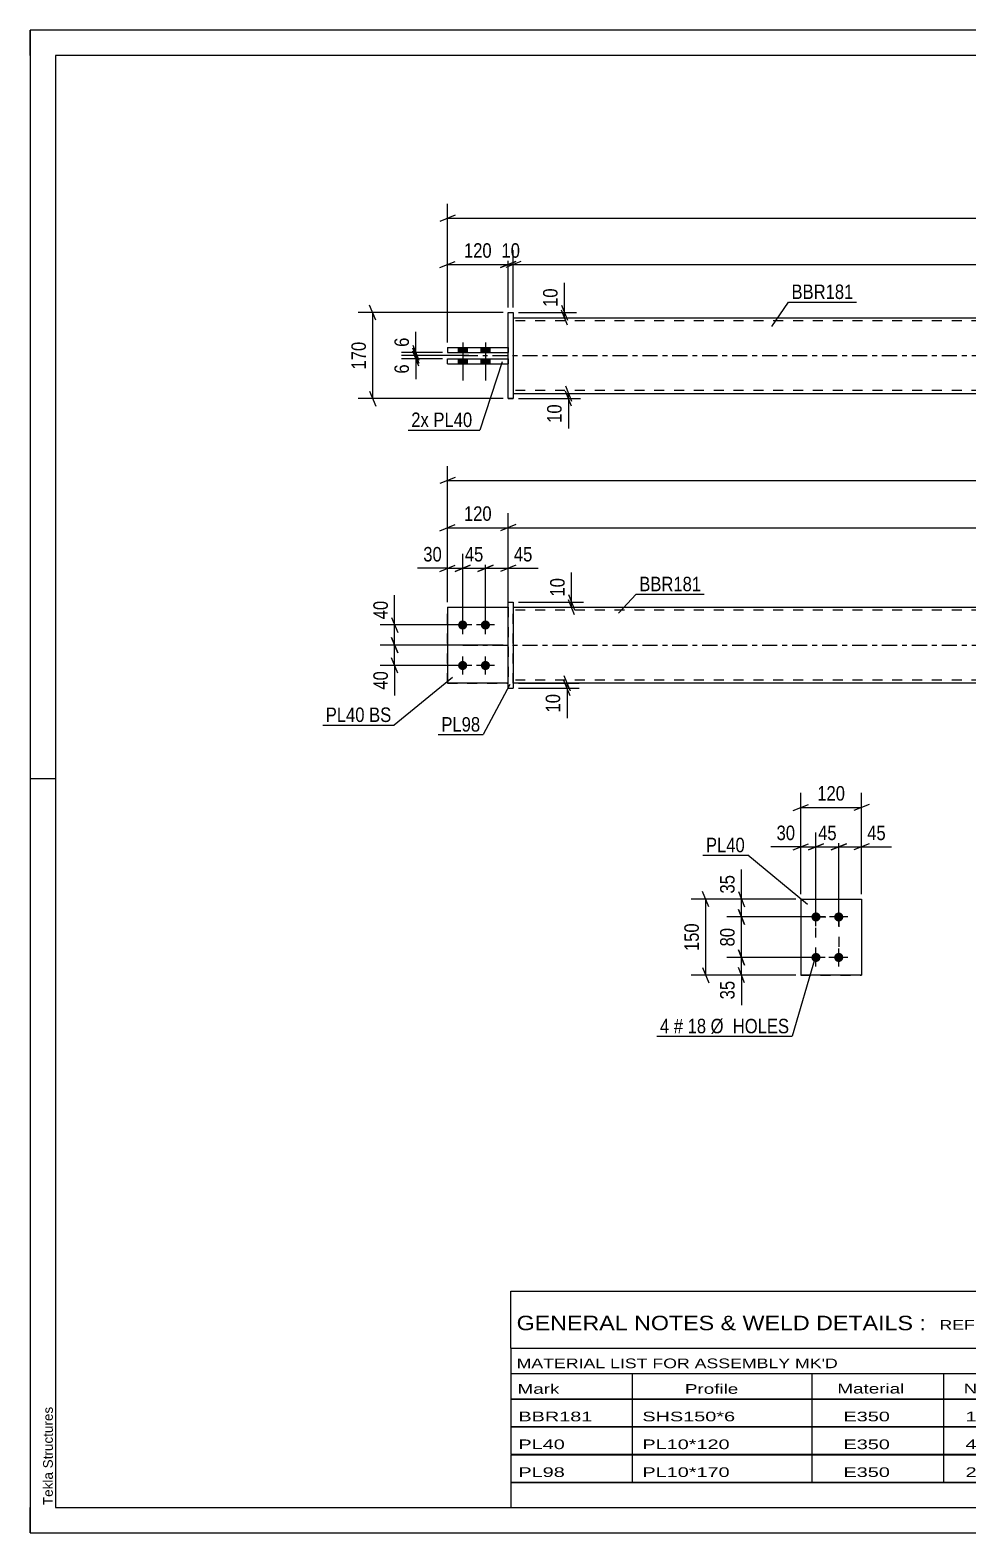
# Model space of a CAD drawing. Header units: millimetres. Extents: x 0 to 420, y 0 to 297.
# Drawn here: x 0 to 185.3, y 0 to 297 of the extents above; entities that cross this region are included whole.
import ezdxf

# ---------------------------------------------------------------- set-up
doc = ezdxf.new("R2010")
doc.units = ezdxf.units.MM
doc.linetypes.add('DXK_LINE_DOT2', pattern=[3.9198, 1.9599, -1.9599])
doc.linetypes.add('DXK_LINE_DOT3', pattern=[5.9187, 2.979, -0.9799, 0.9799, -0.9799])
doc.styles.add('Arial', font='ARIAL.TTF', dxfattribs={"height": 0.2})
doc.styles.add('Arial Narrow', font='ARIALN.TTF', dxfattribs={"height": 0.2})

# ---------------------------------------------------------------- blocks, each defined once
blk = doc.blocks.new('Unknown-580608568-1163')
at = {"color": 5, "linetype": 'Continuous'}
for p, q in [((420, 297), (0, 297)), ((0, 297), (0, 0)), ((0, 292), (0, 297)), ((415, 292), (5, 292)), ((5, 292), (5, 5)), ((5, 149), (0, 149)), ((0, 0), (0, 5)), ((5, 5), (415, 5)), ((0, 0), (420, 0))]:
    blk.add_line(p, q, dxfattribs=at)
at = {"color": 174, "linetype": 'Continuous', "style": 'Arial'}
blk.add_text('Tekla Structures', height=1.9102, rotation=90, dxfattribs=at).set_placement((4.5, 5.5))
blk = doc.blocks.new('Part-580608568-1769 - 1733')
at = {"color": 2, "linetype": 'Continuous'}
for p, q in [((82.49, 182.93), (94.49, 182.93)), ((82.49, 182.93), (82.49, 167.93)), ((94.49, 167.93), (82.49, 167.93)), ((82.49, 167.93), (82.49, 167.93))]:
    blk.add_line(p, q, dxfattribs=at)
at = {"color": 7, "linetype": 'DXK_LINE_DOT2'}
for p, q in [((82.49, 182.93), (94.49, 182.93)), ((94.49, 182.93), (94.49, 182.93)), ((94.49, 182.93), (94.49, 167.93)), ((82.49, 167.93), (94.49, 167.93))]:
    blk.add_line(p, q, dxfattribs=at)
blk = doc.blocks.new('Part-580608568-1759 - 1733')
at = {"color": 2, "linetype": 'Continuous'}
for p, q in [((94.49, 183.93), (95.49, 183.93)), ((94.49, 183.93), (95.49, 183.93)), ((94.49, 166.93), (94.49, 183.93)), ((95.49, 183.93), (95.49, 183.93)), ((95.49, 183.93), (95.49, 183.93)), ((95.49, 183.93), (95.49, 166.93)), ((94.49, 166.93), (95.49, 166.93))]:
    blk.add_line(p, q, dxfattribs=at)
at = {"color": 7, "linetype": 'DXK_LINE_DOT2'}
blk.add_line((94.49, 166.93), (95.49, 166.93), dxfattribs=at)
blk = doc.blocks.new('Part-580608568-1764 - 1733')
at = {"color": 7, "linetype": 'DXK_LINE_DOT2'}
for p, q in [((82.49, 182.93), (94.49, 182.93)), ((82.49, 182.93), (94.49, 182.93)), ((82.49, 167.93), (82.49, 182.93)), ((94.49, 182.93), (94.49, 182.93)), ((94.49, 182.93), (94.49, 167.93)), ((82.49, 167.93), (94.49, 167.93)), ((94.49, 167.93), (82.49, 167.93)), ((82.49, 167.93), (82.49, 167.93))]:
    blk.add_line(p, q, dxfattribs=at)
blk = doc.blocks.new('Part-580608568-1779 - 1733')
at = {"color": 2, "linetype": 'Continuous'}
for p, q in [((95.49, 182.93), (313.46, 182.93)), ((313.46, 167.93), (95.49, 167.93))]:
    blk.add_line(p, q, dxfattribs=at)
at = {"color": 7, "linetype": 'DXK_LINE_DOT2'}
for p, q in [((95.49, 167.93), (95.49, 182.93)), ((313.46, 182.33), (95.49, 182.33)), ((313.46, 182.93), (313.46, 167.93)), ((313.46, 168.53), (95.49, 168.53))]:
    blk.add_line(p, q, dxfattribs=at)
at = {"color": 7, "linetype": 'DXK_LINE_DOT3'}
blk.add_line((85.49, 175.43), (323.46, 175.43), dxfattribs=at)
blk = doc.blocks.new('Bolt-580608568-1781 - 1733')
at = {"linetype": 'Continuous'}
for points in [[(85.49, 180.33), (85.67, 180.31), (85.85, 180.25), (86.02, 180.15), (86.16, 180.03), (86.27, 179.88), (86.34, 179.7), (86.38, 179.52), (86.38, 179.33), (86.34, 179.15), (86.27, 178.98), (86.16, 178.82), (86.02, 178.7), (85.85, 178.6), (85.67, 178.55), (85.49, 178.53), (85.3, 178.55), (85.12, 178.6), (84.96, 178.7), (84.82, 178.82), (84.71, 178.98), (84.63, 179.15), (84.59, 179.33), (84.59, 179.52), (84.63, 179.7), (84.71, 179.88), (84.82, 180.03), (84.96, 180.15), (85.12, 180.25), (85.3, 180.31)], [(89.99, 180.33), (90.17, 180.31), (90.35, 180.25), (90.52, 180.15), (90.66, 180.03), (90.77, 179.88), (90.84, 179.7), (90.88, 179.52), (90.88, 179.33), (90.84, 179.15), (90.77, 178.98), (90.66, 178.82), (90.52, 178.7), (90.35, 178.6), (90.17, 178.55), (89.99, 178.53), (89.8, 178.55), (89.62, 178.6), (89.46, 178.7), (89.32, 178.82), (89.21, 178.98), (89.13, 179.15), (89.09, 179.33), (89.09, 179.52), (89.13, 179.7), (89.21, 179.88), (89.32, 180.03), (89.46, 180.15), (89.62, 180.25), (89.8, 180.31)], [(85.49, 172.33), (85.67, 172.31), (85.85, 172.25), (86.02, 172.15), (86.16, 172.03), (86.27, 171.88), (86.34, 171.7), (86.38, 171.52), (86.38, 171.33), (86.34, 171.15), (86.27, 170.98), (86.16, 170.82), (86.02, 170.7), (85.85, 170.6), (85.67, 170.55), (85.49, 170.53), (85.3, 170.55), (85.12, 170.6), (84.96, 170.7), (84.82, 170.82), (84.71, 170.98), (84.63, 171.15), (84.59, 171.33), (84.59, 171.52), (84.63, 171.7), (84.71, 171.88), (84.82, 172.03), (84.96, 172.15), (85.12, 172.25), (85.3, 172.31)], [(89.99, 172.33), (90.17, 172.31), (90.35, 172.25), (90.52, 172.15), (90.66, 172.03), (90.77, 171.88), (90.84, 171.7), (90.88, 171.52), (90.88, 171.33), (90.84, 171.15), (90.77, 170.98), (90.66, 170.82), (90.52, 170.7), (90.35, 170.6), (90.17, 170.55), (89.99, 170.53), (89.8, 170.55), (89.62, 170.6), (89.46, 170.7), (89.32, 170.82), (89.21, 170.98), (89.13, 171.15), (89.09, 171.33), (89.09, 171.52), (89.13, 171.7), (89.21, 171.88), (89.32, 172.03), (89.46, 172.15), (89.62, 172.25), (89.8, 172.31)]]:
    blk.add_hatch(color=1, dxfattribs=at).paths.add_polyline_path(points)
at = {"color": 1, "linetype": 'Continuous'}
for p, q in [((85.49, 177.63), (85.49, 181.23)), ((89.99, 177.63), (89.99, 181.23)), ((87.29, 179.43), (83.69, 179.43)), ((91.79, 179.43), (88.19, 179.43)), ((85.49, 169.63), (85.49, 173.23)), ((89.99, 169.63), (89.99, 173.23)), ((87.29, 171.43), (83.69, 171.43)), ((91.79, 171.43), (88.19, 171.43))]:
    blk.add_line(p, q, dxfattribs=at)
blk = doc.blocks.new('Part-580608568-1446 - 1390')
at = {"color": 2, "linetype": 'Continuous'}
for p, q in [((82.49, 234.26), (94.49, 234.26)), ((82.49, 234.26), (94.49, 234.26)), ((82.49, 234.26), (82.49, 233.26)), ((82.49, 233.26), (94.49, 233.26))]:
    blk.add_line(p, q, dxfattribs=at)
at = {"color": 7, "linetype": 'DXK_LINE_DOT2'}
for p, q in [((82.49, 234.26), (82.49, 234.26)), ((82.49, 234.26), (82.49, 234.26)), ((82.49, 233.26), (94.49, 233.26)), ((94.49, 234.26), (94.49, 233.26))]:
    blk.add_line(p, q, dxfattribs=at)
blk = doc.blocks.new('Bolt-580608568-1398 - 1390')
at = {"linetype": 'Continuous'}
for points in [[(84.59, 233.26), (86.39, 233.26), (86.39, 234.26), (84.59, 234.26)], [(84.59, 233.26), (86.39, 233.26), (86.39, 234.26), (84.59, 234.26)], [(84.59, 231.06), (86.39, 231.06), (86.39, 232.06), (84.59, 232.06)], [(84.59, 231.06), (86.39, 231.06), (86.39, 232.06), (84.59, 232.06)], [(89.09, 233.26), (90.89, 233.26), (90.89, 234.26), (89.09, 234.26)], [(89.09, 233.26), (90.89, 233.26), (90.89, 234.26), (89.09, 234.26)], [(89.09, 231.06), (90.89, 231.06), (90.89, 232.06), (89.09, 232.06)], [(89.09, 231.06), (90.89, 231.06), (90.89, 232.06), (89.09, 232.06)]]:
    blk.add_hatch(color=1, dxfattribs=at).paths.add_polyline_path(points)
at = {"color": 1, "linetype": 'Continuous'}
for p, q in [((85.49, 235.26), (85.49, 227.76)), ((85.49, 235.26), (85.49, 227.76)), ((89.99, 235.26), (89.99, 227.76)), ((89.99, 235.26), (89.99, 227.76)), ((84.59, 234.26), (84.59, 233.26)), ((84.59, 234.26), (84.59, 233.26)), ((84.59, 232.06), (84.59, 231.06)), ((84.59, 232.06), (84.59, 231.06)), ((86.39, 234.26), (86.39, 233.26)), ((86.39, 234.26), (86.39, 233.26)), ((86.39, 232.06), (86.39, 231.06)), ((86.39, 232.06), (86.39, 231.06)), ((89.09, 234.26), (89.09, 233.26)), ((89.09, 234.26), (89.09, 233.26)), ((89.09, 232.06), (89.09, 231.06)), ((89.09, 232.06), (89.09, 231.06)), ((90.89, 234.26), (90.89, 233.26)), ((90.89, 234.26), (90.89, 233.26)), ((90.89, 232.06), (90.89, 231.06)), ((90.89, 232.06), (90.89, 231.06))]:
    blk.add_line(p, q, dxfattribs=at)
blk = doc.blocks.new('Part-580608568-1441 - 1390')
at = {"color": 2, "linetype": 'Continuous'}
for p, q in [((82.49, 232.06), (94.49, 232.06)), ((82.49, 232.06), (94.49, 232.06)), ((82.49, 231.06), (82.49, 232.06)), ((82.49, 231.06), (94.49, 231.06))]:
    blk.add_line(p, q, dxfattribs=at)
at = {"color": 7, "linetype": 'DXK_LINE_DOT2'}
for p, q in [((82.49, 232.06), (82.49, 232.06)), ((82.49, 232.06), (82.49, 232.06)), ((94.49, 232.06), (94.49, 231.06)), ((82.49, 231.06), (94.49, 231.06))]:
    blk.add_line(p, q, dxfattribs=at)
blk = doc.blocks.new('Part-580608568-1425 - 1390')
at = {"color": 2, "linetype": 'Continuous'}
for p, q in [((95.49, 240.16), (313.46, 240.16)), ((95.49, 225.16), (313.46, 225.16))]:
    blk.add_line(p, q, dxfattribs=at)
at = {"color": 7, "linetype": 'DXK_LINE_DOT2'}
for p, q in [((95.49, 240.16), (95.49, 225.16)), ((313.46, 239.56), (95.49, 239.56)), ((313.46, 240.16), (313.46, 225.16)), ((313.46, 225.76), (95.49, 225.76))]:
    blk.add_line(p, q, dxfattribs=at)
at = {"color": 7, "linetype": 'DXK_LINE_DOT3'}
blk.add_line((85.49, 232.66), (323.46, 232.66), dxfattribs=at)
blk = doc.blocks.new('Part-580608568-1447 - 1390')
at = {"color": 2, "linetype": 'Continuous'}
for p, q in [((94.49, 241.16), (95.49, 241.16)), ((94.49, 241.16), (95.49, 241.16)), ((94.49, 224.16), (94.49, 241.16)), ((95.49, 241.16), (95.49, 241.16)), ((95.49, 241.16), (95.49, 224.16)), ((95.49, 224.16), (94.49, 224.16))]:
    blk.add_line(p, q, dxfattribs=at)
at = {"color": 7, "linetype": 'DXK_LINE_DOT2'}
for q in [(95.49, 224.16), (94.49, 224.16)]:
    blk.add_line((94.49, 224.16), q, dxfattribs=at)
blk = doc.blocks.new('Part-580608568-2112 - 2105')
at = {"color": 2, "linetype": 'Continuous'}
for p, q in [((152.31, 125.23), (164.31, 125.23)), ((152.31, 125.23), (152.31, 110.23)), ((164.31, 125.23), (164.31, 125.23)), ((164.31, 125.23), (164.31, 110.23)), ((164.31, 110.23), (152.31, 110.23)), ((152.31, 110.23), (152.31, 110.23))]:
    blk.add_line(p, q, dxfattribs=at)
at = {"color": 7, "linetype": 'DXK_LINE_DOT2'}
for p, q in [((152.31, 125.23), (164.31, 125.23)), ((164.31, 125.23), (164.31, 125.23)), ((152.31, 110.23), (164.31, 110.23))]:
    blk.add_line(p, q, dxfattribs=at)
blk = doc.blocks.new('Bolt-580608568-2145 - 2105')
at = {"linetype": 'Continuous'}
for points in [[(155.31, 122.63), (155.49, 122.61), (155.67, 122.55), (155.84, 122.46), (155.97, 122.33), (156.09, 122.18), (156.16, 122.01), (156.2, 121.82), (156.2, 121.64), (156.16, 121.45), (156.09, 121.28), (155.97, 121.13), (155.84, 121), (155.67, 120.91), (155.49, 120.85), (155.31, 120.83), (155.12, 120.85), (154.94, 120.91), (154.78, 121), (154.64, 121.13), (154.53, 121.28), (154.45, 121.45), (154.41, 121.64), (154.41, 121.82), (154.45, 122.01), (154.53, 122.18), (154.64, 122.33), (154.78, 122.46), (154.94, 122.55), (155.12, 122.61)], [(159.81, 122.63), (159.99, 122.61), (160.17, 122.55), (160.34, 122.46), (160.47, 122.33), (160.59, 122.18), (160.66, 122.01), (160.7, 121.82), (160.7, 121.64), (160.66, 121.45), (160.59, 121.28), (160.47, 121.13), (160.34, 121), (160.17, 120.91), (159.99, 120.85), (159.81, 120.83), (159.62, 120.85), (159.44, 120.91), (159.28, 121), (159.14, 121.13), (159.03, 121.28), (158.95, 121.45), (158.91, 121.64), (158.91, 121.82), (158.95, 122.01), (159.03, 122.18), (159.14, 122.33), (159.28, 122.46), (159.44, 122.55), (159.62, 122.61)], [(155.31, 114.63), (155.49, 114.61), (155.67, 114.55), (155.84, 114.46), (155.97, 114.33), (156.09, 114.18), (156.16, 114.01), (156.2, 113.82), (156.2, 113.64), (156.16, 113.45), (156.09, 113.28), (155.97, 113.13), (155.84, 113), (155.67, 112.91), (155.49, 112.85), (155.31, 112.83), (155.12, 112.85), (154.94, 112.91), (154.78, 113), (154.64, 113.13), (154.53, 113.28), (154.45, 113.45), (154.41, 113.64), (154.41, 113.82), (154.45, 114.01), (154.53, 114.18), (154.64, 114.33), (154.78, 114.46), (154.94, 114.55), (155.12, 114.61)], [(159.81, 114.63), (159.99, 114.61), (160.17, 114.55), (160.34, 114.46), (160.47, 114.33), (160.59, 114.18), (160.66, 114.01), (160.7, 113.82), (160.7, 113.64), (160.66, 113.45), (160.59, 113.28), (160.47, 113.13), (160.34, 113), (160.17, 112.91), (159.99, 112.85), (159.81, 112.83), (159.62, 112.85), (159.44, 112.91), (159.28, 113), (159.14, 113.13), (159.03, 113.28), (158.95, 113.45), (158.91, 113.64), (158.91, 113.82), (158.95, 114.01), (159.03, 114.18), (159.14, 114.33), (159.28, 114.46), (159.44, 114.55), (159.62, 114.61)]]:
    blk.add_hatch(color=1, dxfattribs=at).paths.add_polyline_path(points)
at = {"color": 1, "linetype": 'Continuous'}
for p, q in [((155.31, 119.93), (155.31, 123.53)), ((159.81, 119.93), (159.81, 123.53)), ((157.11, 121.73), (153.51, 121.73)), ((161.61, 121.73), (158.01, 121.73)), ((157.11, 113.73), (153.51, 113.73)), ((155.31, 111.93), (155.31, 115.53)), ((161.61, 113.73), (158.01, 113.73)), ((159.81, 111.93), (159.81, 115.53))]:
    blk.add_line(p, q, dxfattribs=at)
blk = doc.blocks.new('Rectangle-580608568-2255 - 2105')
at = {"color": 1, "linetype": 'DXK_LINE_DOT2'}
blk.add_lwpolyline([(155.31, 121.73), (159.81, 121.73), (159.81, 113.73), (155.31, 113.73), (155.31, 121.73)], close=True, dxfattribs=at)
blk = doc.blocks.new('StraightDimension-580608568-1955 - 1733')
at = {"color": 7, "linetype": 'Continuous'}
for p, q in [((84.49, 179.43), (69.2, 179.43)), ((71.45, 180.93), (72.65, 177.93)), ((72.05, 175.43), (72.05, 179.43)), ((93.49, 175.43), (69.2, 175.43)), ((72.65, 173.93), (71.45, 176.93))]:
    blk.add_line(p, q, dxfattribs=at)
at = {"color": 0}
blk.add_wipeout([(71.3, 184.81), (67.1, 184.81), (67.1, 179.95), (71.3, 179.95)], dxfattribs=at)
at = {"color": 7, "linetype": 'Continuous'}
blk.add_line((72.05, 179.43), (72.05, 185.33), dxfattribs=at)
blk.add_line((72.05, 179.43), (72.05, 185.33), dxfattribs=at)
at = {"color": 3, "style": 'Arial Narrow'}
blk.add_text('40', height=2.863, rotation=90.0002, dxfattribs=at).set_placement((70.7, 180.55))
blk = doc.blocks.new('StraightDimension-580608568-1784 - 1733')
at = {"color": 7, "linetype": 'Continuous'}
for p, q in [((105.51, 169.43), (106.71, 166.43)), ((96.49, 167.93), (108.51, 167.93)), ((96.49, 166.93), (108.51, 166.93)), ((106.71, 165.43), (105.51, 168.43)), ((106.11, 166.93), (106.11, 167.93))]:
    blk.add_line(p, q, dxfattribs=at)
at = {"color": 0}
blk.add_wipeout([(105.36, 166.4), (101.16, 166.4), (101.16, 161.54), (105.36, 161.54)], dxfattribs=at)
at = {"color": 7, "linetype": 'Continuous'}
blk.add_line((106.11, 166.93), (106.11, 161.02), dxfattribs=at)
blk.add_line((106.11, 166.93), (106.11, 161.02), dxfattribs=at)
at = {"color": 3, "style": 'Arial Narrow'}
blk.add_text('10', height=2.863, rotation=90.0002, dxfattribs=at).set_placement((104.76, 162.14))
blk = doc.blocks.new('StraightDimension-580608568-1857 - 1733')
at = {"color": 7, "linetype": 'Continuous'}
for p, q in [((83.99, 208.58), (80.99, 207.38)), ((82.49, 183.93), (82.49, 210.83)), ((82.49, 207.98), (326.46, 207.98)), ((324.96, 207.38), (327.96, 208.58)), ((326.46, 183.93), (326.46, 210.83))]:
    blk.add_line(p, q, dxfattribs=at)
at = {"color": 0}
blk.add_wipeout([(208.73, 208.73), (208.73, 212.93), (200.22, 212.93), (200.22, 208.73)], dxfattribs=at)
at = {"color": 3, "style": 'Arial Narrow'}
blk.add_text('2440', height=2.863, dxfattribs=at).set_placement((200.82, 209.33))
blk = doc.blocks.new('StraightDimension-580608568-1793 - 1733')
at = {"color": 7, "linetype": 'Continuous'}
for p, q in [((106.39, 185.43), (107.59, 182.43)), ((107.59, 181.43), (106.39, 184.43)), ((96.49, 183.93), (109.39, 183.93)), ((96.49, 182.93), (109.39, 182.93)), ((106.99, 182.93), (106.99, 183.93))]:
    blk.add_line(p, q, dxfattribs=at)
at = {"color": 0}
blk.add_wipeout([(106.24, 189.31), (102.04, 189.31), (102.04, 184.45), (106.24, 184.45)], dxfattribs=at)
at = {"color": 7, "linetype": 'Continuous'}
blk.add_line((106.99, 183.93), (106.99, 189.83), dxfattribs=at)
blk.add_line((106.99, 183.93), (106.99, 189.83), dxfattribs=at)
at = {"color": 3, "style": 'Arial Narrow'}
blk.add_text('10', height=2.863, rotation=90.0002, dxfattribs=at).set_placement((105.64, 185.05))
blk = doc.blocks.new('StraightDimension-580608568-1930 - 1733')
at = {"color": 7, "linetype": 'Continuous'}
for p, q in [((80.99, 198.06), (83.99, 199.26)), ((82.49, 183.93), (82.49, 201.51)), ((95.99, 199.26), (92.99, 198.06)), ((94.49, 176.43), (94.49, 201.51)), ((82.49, 198.66), (94.49, 198.66))]:
    blk.add_line(p, q, dxfattribs=at)
at = {"color": 0}
blk.add_wipeout([(91.83, 199.41), (91.83, 203.61), (85.14, 203.61), (85.14, 199.41)], dxfattribs=at)
at = {"color": 3, "style": 'Arial Narrow'}
blk.add_text('120', height=2.863, dxfattribs=at).set_placement((85.74, 200.01))
blk = doc.blocks.new('StraightDimension-580608568-1915 - 1733')
at = {"color": 7, "linetype": 'Continuous'}
for p, q in [((95.99, 199.26), (92.99, 198.06)), ((94.49, 176.43), (94.49, 201.51)), ((312.96, 198.06), (315.96, 199.26)), ((314.46, 183.93), (314.46, 201.51)), ((94.49, 198.66), (314.46, 198.66))]:
    blk.add_line(p, q, dxfattribs=at)
at = {"color": 0}
blk.add_wipeout([(208.73, 199.41), (208.73, 203.61), (200.22, 203.61), (200.22, 199.41)], dxfattribs=at)
at = {"color": 3, "style": 'Arial Narrow'}
blk.add_text('2200', height=2.863, dxfattribs=at).set_placement((200.82, 200.01))
blk = doc.blocks.new('StraightDimension-580608568-1946 - 1733')
at = {"color": 7, "linetype": 'Continuous'}
for p, q in [((93.49, 175.43), (69.2, 175.43)), ((71.45, 176.93), (72.65, 173.93)), ((72.05, 171.43), (72.05, 175.43)), ((72.65, 169.93), (71.45, 172.93)), ((84.49, 171.43), (69.2, 171.43))]:
    blk.add_line(p, q, dxfattribs=at)
at = {"color": 0}
blk.add_wipeout([(71.3, 170.9), (67.1, 170.9), (67.1, 166.05), (71.3, 166.05)], dxfattribs=at)
at = {"color": 7, "linetype": 'Continuous'}
blk.add_line((72.05, 171.43), (72.05, 165.52), dxfattribs=at)
blk.add_line((72.05, 171.43), (72.05, 165.52), dxfattribs=at)
at = {"color": 3, "style": 'Arial Narrow'}
blk.add_text('40', height=2.863, rotation=90.0002, dxfattribs=at).set_placement((70.7, 166.65))
blk = doc.blocks.new('StraightDimension-580608568-1965 - 1733')
at = {"color": 7, "linetype": 'Continuous'}
for p, q in [((89.99, 180.43), (89.99, 193.48)), ((94.49, 183.93), (94.49, 193.48)), ((88.49, 190.03), (91.49, 191.23)), ((89.99, 190.63), (94.49, 190.63)), ((95.99, 191.23), (92.99, 190.03))]:
    blk.add_line(p, q, dxfattribs=at)
at = {"color": 0}
blk.add_wipeout([(99.87, 191.38), (99.87, 195.58), (95.01, 195.58), (95.01, 191.38)], dxfattribs=at)
at = {"color": 7, "linetype": 'Continuous'}
blk.add_line((94.49, 190.63), (100.39, 190.63), dxfattribs=at)
blk.add_line((94.49, 190.63), (100.39, 190.63), dxfattribs=at)
at = {"color": 3, "style": 'Arial Narrow'}
blk.add_text('45', height=2.863, dxfattribs=at).set_placement((95.61, 191.98))
blk = doc.blocks.new('StraightDimension-580608568-1982 - 1733')
at = {"color": 7, "linetype": 'Continuous'}
for p, q in [((85.49, 180.43), (85.49, 193.48)), ((89.99, 180.43), (89.99, 193.48)), ((83.99, 190.03), (86.99, 191.23)), ((85.49, 190.63), (89.99, 190.63)), ((91.49, 191.23), (88.49, 190.03))]:
    blk.add_line(p, q, dxfattribs=at)
at = {"color": 0}
blk.add_wipeout([(90.16, 191.38), (90.16, 195.58), (85.31, 195.58), (85.31, 191.38)], dxfattribs=at)
at = {"color": 3, "style": 'Arial Narrow'}
blk.add_text('45', height=2.863, dxfattribs=at).set_placement((85.91, 191.98))
blk = doc.blocks.new('StraightDimension-580608568-1995 - 1733')
at = {"color": 7, "linetype": 'Continuous'}
for p, q in [((82.49, 183.93), (82.49, 193.48)), ((85.49, 180.43), (85.49, 193.48)), ((80.99, 190.03), (83.99, 191.23)), ((82.49, 190.63), (85.49, 190.63)), ((86.99, 191.23), (83.99, 190.03))]:
    blk.add_line(p, q, dxfattribs=at)
at = {"color": 0}
blk.add_wipeout([(81.96, 191.38), (81.96, 195.58), (77.11, 195.58), (77.11, 191.38)], dxfattribs=at)
at = {"color": 7, "linetype": 'Continuous'}
blk.add_line((82.49, 190.63), (76.58, 190.63), dxfattribs=at)
blk.add_line((82.49, 190.63), (76.58, 190.63), dxfattribs=at)
at = {"color": 3, "style": 'Arial Narrow'}
blk.add_text('30', height=2.863, dxfattribs=at).set_placement((77.71, 191.98))
blk = doc.blocks.new('StraightDimension-580608568-1676 - 1390')
at = {"color": 7, "linetype": 'Continuous'}
for p, q in [((86.74, 232.66), (73.37, 232.66)), ((81.49, 232.06), (73.37, 232.06)), ((75.62, 234.16), (76.82, 231.16)), ((76.82, 230.56), (75.62, 233.56)), ((76.22, 232.06), (76.22, 232.66))]:
    blk.add_line(p, q, dxfattribs=at)
at = {"color": 0}
blk.add_wipeout([(75.47, 231.54), (71.27, 231.54), (71.27, 228.51), (75.47, 228.51)], dxfattribs=at)
at = {"color": 7, "linetype": 'Continuous'}
blk.add_line((76.22, 232.06), (76.22, 227.99), dxfattribs=at)
blk.add_line((76.22, 232.06), (76.22, 227.99), dxfattribs=at)
at = {"color": 3, "style": 'Arial Narrow'}
blk.add_text('6', height=2.86, rotation=90.0002, dxfattribs=at).set_placement((74.87, 229.11))
blk = doc.blocks.new('StraightDimension-580608568-1488 - 1390')
at = {"color": 7, "linetype": 'Continuous'}
for p, q in [((105.79, 226.66), (106.99, 223.66)), ((96.49, 225.16), (108.79, 225.16)), ((96.49, 224.16), (108.79, 224.16)), ((106.99, 222.66), (105.79, 225.66)), ((106.39, 224.16), (106.39, 225.16))]:
    blk.add_line(p, q, dxfattribs=at)
at = {"color": 0}
blk.add_wipeout([(105.64, 223.64), (101.44, 223.64), (101.44, 218.78), (105.64, 218.78)], dxfattribs=at)
at = {"color": 7, "linetype": 'Continuous'}
blk.add_line((106.39, 224.16), (106.39, 218.26), dxfattribs=at)
blk.add_line((106.39, 224.16), (106.39, 218.26), dxfattribs=at)
at = {"color": 3, "style": 'Arial Narrow'}
blk.add_text('10', height=2.863, rotation=90.0002, dxfattribs=at).set_placement((105.04, 219.38))
blk = doc.blocks.new('StraightDimension-580608568-1498 - 1390')
at = {"color": 7, "linetype": 'Continuous'}
for p, q in [((96.49, 241.16), (107.99, 241.16)), ((104.99, 242.66), (106.19, 239.66)), ((106.19, 238.66), (104.99, 241.66)), ((105.59, 240.16), (105.59, 241.16)), ((96.49, 240.16), (107.99, 240.16))]:
    blk.add_line(p, q, dxfattribs=at)
at = {"color": 0}
blk.add_wipeout([(104.84, 246.54), (100.64, 246.54), (100.64, 241.69), (104.84, 241.69)], dxfattribs=at)
at = {"color": 7, "linetype": 'Continuous'}
blk.add_line((105.59, 241.16), (105.59, 247.07), dxfattribs=at)
blk.add_line((105.59, 241.16), (105.59, 247.07), dxfattribs=at)
at = {"color": 3, "style": 'Arial Narrow'}
blk.add_text('10', height=2.863, rotation=90.0002, dxfattribs=at).set_placement((104.24, 242.29))
blk = doc.blocks.new('StraightDimension-580608568-1509 - 1390')
at = {"color": 7, "linetype": 'Continuous'}
for p, q in [((93.49, 241.16), (64.86, 241.16)), ((68.31, 239.66), (67.11, 242.66)), ((67.71, 224.16), (67.71, 241.16)), ((93.49, 224.16), (64.86, 224.16)), ((67.11, 225.66), (68.31, 222.66))]:
    blk.add_line(p, q, dxfattribs=at)
at = {"color": 0}
blk.add_wipeout([(66.96, 236), (62.76, 236), (62.76, 229.32), (66.96, 229.32)], dxfattribs=at)
at = {"color": 3, "style": 'Arial Narrow'}
blk.add_text('170', height=2.863, rotation=90.0002, dxfattribs=at).set_placement((66.36, 229.92))
blk = doc.blocks.new('StraightDimension-580608568-1520 - 1390')
at = {"color": 7, "linetype": 'Continuous'}
for p, q in [((82.49, 235.26), (82.49, 262.65)), ((326.46, 235.26), (326.46, 262.65)), ((83.99, 260.4), (80.99, 259.2)), ((82.49, 259.8), (326.46, 259.8)), ((324.96, 259.2), (327.96, 260.4))]:
    blk.add_line(p, q, dxfattribs=at)
at = {"color": 0}
blk.add_wipeout([(208.73, 260.55), (208.73, 264.75), (200.22, 264.75), (200.22, 260.55)], dxfattribs=at)
at = {"color": 3, "style": 'Arial Narrow'}
blk.add_text('2440', height=2.863, dxfattribs=at).set_placement((200.82, 261.15))
blk = doc.blocks.new('StraightDimension-580608568-1531 - 1390')
at = {"color": 7, "linetype": 'Continuous'}
for p, q in [((82.49, 235.26), (82.49, 253.51)), ((94.49, 242.16), (94.49, 253.51)), ((80.99, 250.06), (83.99, 251.26)), ((82.49, 250.66), (94.49, 250.66)), ((95.99, 251.26), (92.99, 250.06))]:
    blk.add_line(p, q, dxfattribs=at)
at = {"color": 0}
blk.add_wipeout([(91.83, 251.41), (91.83, 255.61), (85.14, 255.61), (85.14, 251.41)], dxfattribs=at)
at = {"color": 3, "style": 'Arial Narrow'}
blk.add_text('120', height=2.863, dxfattribs=at).set_placement((85.74, 252.01))
blk = doc.blocks.new('StraightDimension-580608568-1541 - 1390')
at = {"color": 7, "linetype": 'Continuous'}
for p, q in [((94.49, 242.16), (94.49, 253.51)), ((95.49, 242.16), (95.49, 253.51)), ((92.99, 250.06), (95.99, 251.26)), ((96.99, 251.26), (93.99, 250.06)), ((94.49, 250.66), (95.49, 250.66))]:
    blk.add_line(p, q, dxfattribs=at)
at = {"color": 0}
blk.add_wipeout([(97.41, 251.41), (97.41, 255.61), (92.56, 255.61), (92.56, 251.41)], dxfattribs=at)
at = {"color": 3, "style": 'Arial Narrow'}
blk.add_text('10', height=2.863, dxfattribs=at).set_placement((93.16, 252.01))
blk = doc.blocks.new('StraightDimension-580608568-1571 - 1390')
at = {"color": 7, "linetype": 'Continuous'}
for p, q in [((95.49, 242.16), (95.49, 253.51)), ((313.46, 242.16), (313.46, 253.51)), ((96.99, 251.26), (93.99, 250.06)), ((95.49, 250.66), (313.46, 250.66)), ((311.96, 250.06), (314.96, 251.26))]:
    blk.add_line(p, q, dxfattribs=at)
at = {"color": 0}
blk.add_wipeout([(208.73, 251.41), (208.73, 255.61), (200.22, 255.61), (200.22, 251.41)], dxfattribs=at)
at = {"color": 3, "style": 'Arial Narrow'}
blk.add_text('2180', height=2.863, dxfattribs=at).set_placement((200.82, 252.01))
blk = doc.blocks.new('StraightDimension-580608568-1686 - 1390')
at = {"color": 7, "linetype": 'Continuous'}
for p, q in [((75.62, 234.76), (76.82, 231.76)), ((81.49, 233.26), (73.37, 233.26)), ((86.74, 232.66), (73.37, 232.66)), ((76.82, 231.16), (75.62, 234.16)), ((76.22, 232.66), (76.22, 233.26))]:
    blk.add_line(p, q, dxfattribs=at)
at = {"color": 0}
blk.add_wipeout([(75.47, 236.82), (71.27, 236.82), (71.27, 233.79), (75.47, 233.79)], dxfattribs=at)
at = {"color": 7, "linetype": 'Continuous'}
blk.add_line((76.22, 233.26), (76.22, 237.34), dxfattribs=at)
blk.add_line((76.22, 233.26), (76.22, 237.34), dxfattribs=at)
at = {"color": 3, "style": 'Arial Narrow'}
blk.add_text('6', height=2.86, rotation=90.0002, dxfattribs=at).set_placement((74.87, 234.39))
blk = doc.blocks.new('StraightDimension-580608568-2165 - 2105')
at = {"color": 7, "linetype": 'Continuous'}
for p, q in [((159.81, 122.73), (159.81, 138.42)), ((164.31, 126.23), (164.31, 138.42)), ((158.31, 134.97), (161.31, 136.17)), ((159.81, 135.57), (164.31, 135.57)), ((165.81, 136.17), (162.81, 134.97))]:
    blk.add_line(p, q, dxfattribs=at)
at = {"color": 0}
blk.add_wipeout([(169.69, 136.32), (169.69, 140.52), (164.83, 140.52), (164.83, 136.32)], dxfattribs=at)
at = {"color": 7, "linetype": 'Continuous'}
blk.add_line((164.31, 135.57), (170.21, 135.57), dxfattribs=at)
blk.add_line((164.31, 135.57), (170.21, 135.57), dxfattribs=at)
at = {"color": 3, "style": 'Arial Narrow'}
blk.add_text('45', height=2.863, dxfattribs=at).set_placement((165.43, 136.92))
blk = doc.blocks.new('StraightDimension-580608568-2148 - 2105')
at = {"color": 7, "linetype": 'Continuous'}
for p, q in [((152.31, 126.23), (152.31, 146.23)), ((164.31, 126.23), (164.31, 146.23)), ((150.81, 142.78), (153.81, 143.98)), ((152.31, 143.38), (164.31, 143.38)), ((165.81, 143.98), (162.81, 142.78))]:
    blk.add_line(p, q, dxfattribs=at)
at = {"color": 0}
blk.add_wipeout([(161.65, 144.13), (161.65, 148.33), (154.96, 148.33), (154.96, 144.13)], dxfattribs=at)
at = {"color": 3, "style": 'Arial Narrow'}
blk.add_text('120', height=2.863, dxfattribs=at).set_placement((155.56, 144.73))
blk = doc.blocks.new('StraightDimension-580608568-2242 - 2105')
at = {"color": 7, "linetype": 'Continuous'}
for p, q in [((154.31, 113.73), (137.72, 113.73)), ((139.97, 115.23), (141.17, 112.23)), ((140.57, 110.23), (140.57, 113.73)), ((151.31, 110.23), (137.72, 110.23)), ((141.17, 108.73), (139.97, 111.73))]:
    blk.add_line(p, q, dxfattribs=at)
at = {"color": 0}
blk.add_wipeout([(139.82, 109.71), (135.62, 109.71), (135.62, 104.85), (139.82, 104.85)], dxfattribs=at)
at = {"color": 7, "linetype": 'Continuous'}
blk.add_line((140.57, 110.23), (140.57, 104.32), dxfattribs=at)
blk.add_line((140.57, 110.23), (140.57, 104.32), dxfattribs=at)
at = {"color": 3, "style": 'Arial Narrow'}
blk.add_text('35', height=2.863, rotation=90.0002, dxfattribs=at).set_placement((139.22, 105.45))
blk = doc.blocks.new('StraightDimension-580608568-2178 - 2105')
at = {"color": 7, "linetype": 'Continuous'}
for p, q in [((155.31, 122.73), (155.31, 138.42)), ((159.81, 122.73), (159.81, 138.42)), ((153.81, 134.97), (156.81, 136.17)), ((155.31, 135.57), (159.81, 135.57)), ((161.31, 136.17), (158.31, 134.97))]:
    blk.add_line(p, q, dxfattribs=at)
at = {"color": 0}
blk.add_wipeout([(159.98, 136.32), (159.98, 140.52), (155.13, 140.52), (155.13, 136.32)], dxfattribs=at)
at = {"color": 3, "style": 'Arial Narrow'}
blk.add_text('45', height=2.863, dxfattribs=at).set_placement((155.73, 136.92))
blk = doc.blocks.new('StraightDimension-580608568-2188 - 2105')
at = {"color": 7, "linetype": 'Continuous'}
for p, q in [((152.31, 126.23), (152.31, 138.42)), ((155.31, 122.73), (155.31, 138.42)), ((150.81, 134.97), (153.81, 136.17)), ((152.31, 135.57), (155.31, 135.57)), ((156.81, 136.17), (153.81, 134.97))]:
    blk.add_line(p, q, dxfattribs=at)
at = {"color": 0}
blk.add_wipeout([(151.78, 136.32), (151.78, 140.52), (146.92, 140.52), (146.92, 136.32)], dxfattribs=at)
at = {"color": 7, "linetype": 'Continuous'}
blk.add_line((152.31, 135.57), (146.4, 135.57), dxfattribs=at)
blk.add_line((152.31, 135.57), (146.4, 135.57), dxfattribs=at)
at = {"color": 3, "style": 'Arial Narrow'}
blk.add_text('30', height=2.863, dxfattribs=at).set_placement((147.52, 136.92))
blk = doc.blocks.new('StraightDimension-580608568-2202 - 2105')
at = {"color": 7, "linetype": 'Continuous'}
for p, q in [((151.31, 125.23), (130.66, 125.23)), ((134.11, 123.73), (132.91, 126.73)), ((133.51, 110.23), (133.51, 125.23)), ((151.31, 110.23), (130.66, 110.23)), ((132.91, 111.73), (134.11, 108.73))]:
    blk.add_line(p, q, dxfattribs=at)
at = {"color": 0}
blk.add_wipeout([(132.76, 121.07), (128.56, 121.07), (128.56, 114.39), (132.76, 114.39)], dxfattribs=at)
at = {"color": 3, "style": 'Arial Narrow'}
blk.add_text('150', height=2.863, rotation=90.0002, dxfattribs=at).set_placement((132.16, 114.99))
blk = doc.blocks.new('StraightDimension-580608568-2219 - 2105')
at = {"color": 7, "linetype": 'Continuous'}
for p, q in [((151.31, 125.23), (137.72, 125.23)), ((139.97, 126.73), (141.17, 123.73)), ((140.57, 121.73), (140.57, 125.23)), ((141.17, 120.23), (139.97, 123.23)), ((154.31, 121.73), (137.72, 121.73))]:
    blk.add_line(p, q, dxfattribs=at)
at = {"color": 0}
blk.add_wipeout([(139.82, 130.61), (135.62, 130.61), (135.62, 125.76), (139.82, 125.76)], dxfattribs=at)
at = {"color": 7, "linetype": 'Continuous'}
blk.add_line((140.57, 125.23), (140.57, 131.14), dxfattribs=at)
blk.add_line((140.57, 125.23), (140.57, 131.14), dxfattribs=at)
at = {"color": 3, "style": 'Arial Narrow'}
blk.add_text('35', height=2.863, rotation=90.0002, dxfattribs=at).set_placement((139.22, 126.36))
blk = doc.blocks.new('StraightDimension-580608568-2232 - 2105')
at = {"color": 7, "linetype": 'Continuous'}
for p, q in [((139.97, 123.23), (141.17, 120.23)), ((154.31, 121.73), (137.72, 121.73)), ((140.57, 113.73), (140.57, 121.73)), ((154.31, 113.73), (137.72, 113.73)), ((141.17, 112.23), (139.97, 115.23))]:
    blk.add_line(p, q, dxfattribs=at)
at = {"color": 0}
blk.add_wipeout([(139.82, 120.16), (135.62, 120.16), (135.62, 115.3), (139.82, 115.3)], dxfattribs=at)
at = {"color": 3, "style": 'Arial Narrow'}
blk.add_text('80', height=2.863, rotation=90.0002, dxfattribs=at).set_placement((139.22, 115.9))
blk = doc.blocks.new('Unknown-580608568-3640')
at = {"color": 7, "linetype": 'Continuous'}
for p, q in [((95, 47.75), (255, 47.75)), ((95, 36.5), (95, 47.75)), ((255, 47.75), (255, 36.5)), ((95, 36.5), (255, 36.5)), ((95, 36.5), (95, 31.5)), ((255, 36.5), (255, 31.5)), ((95, 31.5), (255, 31.5)), ((95, 31.5), (95, 26.5)), ((119, 31.5), (119, 26.5)), ((154.5, 31.5), (154.5, 26.5)), ((180.5, 31.5), (180.5, 26.5)), ((193.5, 31.5), (193.5, 26.5)), ((211, 31.5), (211, 26.5)), ((233, 31.5), (233, 26.5)), ((255, 31.5), (255, 26.5)), ((95, 26.5), (255, 26.5)), ((95, 26.45), (95, 21.05)), ((95, 26.45), (255, 26.45)), ((119, 26.5), (119, 21)), ((154.5, 26.5), (154.5, 21)), ((180.5, 26.5), (180.5, 21)), ((193.5, 26.5), (193.5, 21)), ((211, 26.5), (211, 21)), ((233, 26.5), (233, 21)), ((255, 26.45), (255, 21.05)), ((95, 21.05), (255, 21.05)), ((95, 20.95), (95, 15.55)), ((95, 20.95), (255, 20.95)), ((119, 21), (119, 15.5)), ((154.5, 21), (154.5, 15.5)), ((180.5, 21), (180.5, 15.5)), ((193.5, 21), (193.5, 15.5)), ((211, 21), (211, 15.5)), ((233, 21), (233, 15.5)), ((255, 20.95), (255, 15.55)), ((95, 15.55), (255, 15.55)), ((95, 15.45), (95, 10.05)), ((95, 15.45), (255, 15.45)), ((119, 15.5), (119, 10)), ((154.5, 15.5), (154.5, 10)), ((180.5, 15.5), (180.5, 10)), ((193.5, 15.5), (193.5, 10)), ((211, 15.5), (211, 10)), ((233, 15.5), (233, 10)), ((255, 15.45), (255, 10.05)), ((95, 10.05), (255, 10.05)), ((95, 10), (255, 10)), ((95, 10), (95, 5)), ((211, 10), (211, 5)), ((233, 10), (233, 5)), ((255, 10), (255, 5)), ((95, 5), (255, 5))]:
    blk.add_line(p, q, dxfattribs=at)
at = {"color": 7, "style": 'Arial Narrow'}
for s, height, width, p in [('GENERAL NOTES & WELD DETAILS :', 2.8633, 1.4, (96.15, 40.06)), ('REFER TYP DRAWING TYP-01', 1.9089, 1.6, (179.7, 40.16)), ("MATERIAL LIST FOR ASSEMBLY MK'D", 1.9089, 1.6, (96.15, 32.56)), ('BBR181', 1.909, 1.794707, (187.48, 32.47)), ('1', 1.91, 1.794707, (217.08, 32.56)), ('No. Required', 1.9089, 1.6, (226.41, 32.56)), ('Mark', 1.909, 1.7, (96.34, 27.5)), ('Profile', 1.909, 1.7, (129.41, 27.5)), ('Material', 1.909, 1.7, (159.54, 27.56)), ('No.', 1.909, 1.7, (184.5, 27.56)), ('Length', 1.909, 1.7, (195, 27.56)), ('Area', 1.909, 1.7, (217.5, 27.56)), ('Weight', 1.909, 1.7, (237, 27.56))]:
    blk.add_text(s, height=height, dxfattribs=dict(at, width=width)).set_placement(p)
at = {"color": 7, "linetype": 'Continuous', "style": 'Arial Narrow'}
for s, height, width, p in [('BBR181', 1.909, 1.794707, (96.5, 22.06)), ('SHS150*6', 1.909, 1.794707, (121, 22.06)), ('E350', 1.909, 1.794707, (160.74, 22.06)), ('1', 1.91, 1.794707, (184.86, 22.06)), ('2180', 1.909, 1.794707, (197.58, 22.06)), ('1.3', 1.909, 1.794707, (221.32, 22.06)), ('59.1', 1.909, 1.794707, (240.14, 22.06)), ('PL40', 1.909, 1.794707, (96.5, 16.56)), ('PL10*120', 1.909, 1.794707, (121, 16.56)), ('E350', 1.909, 1.794707, (160.74, 16.56)), ('4', 1.91, 1.794707, (184.86, 16.56)), ('150', 1.909, 1.794707, (199.77, 16.56)), ('0.0', 1.909, 1.794707, (221.32, 16.56)), ('5.7', 1.909, 1.794707, (242.33, 16.56)), ('PL98', 1.909, 1.794707, (96.5, 11.06)), ('PL10*170', 1.909, 1.794707, (121, 11.06)), ('E350', 1.909, 1.794707, (160.74, 11.06)), ('2', 1.91, 1.794707, (184.86, 11.06)), ('170', 1.909, 1.794707, (199.77, 11.06)), ('0.1', 1.909, 1.794707, (221.32, 11.06)), ('4.5', 1.909, 1.794707, (242.33, 11.06)), ('Total', 1.909, 1.7, (197.33, 6.5)), ('1.6', 1.909, 1.794707, (220.83, 6.5)), ('69.3', 1.909, 1.794707, (240.14, 6.5))]:
    blk.add_text(s, height=height, dxfattribs=dict(at, width=width)).set_placement(p)
blk = doc.blocks.new('Mark-580608568-1755 - 1733')
at = {"color": 0}
blk.add_wipeout([(88.96, 158.36), (88.96, 161.36), (81.28, 161.36), (81.28, 158.36)], dxfattribs=at)
blk.add_wipeout([(88.96, 158.36), (88.96, 161.36), (81.28, 161.36), (81.28, 158.36)], dxfattribs=at)
at = {"color": 30, "linetype": 'Continuous'}
for p in [(94.84, 167.69), (80.68, 157.76)]:
    blk.add_line(p, (89.56, 157.76), dxfattribs=at)
at = {"color": 3, "style": 'Arial Narrow'}
blk.add_text('PL98', height=2.863, dxfattribs=at).set_placement((81.28, 158.36))
blk = doc.blocks.new('MarkSet-580608568-2033 - 1733')
at = {"color": 0}
blk.add_wipeout([(66.1, 160.26), (66.1, 163.26), (58.43, 163.26), (58.43, 160.26)], dxfattribs=at)
blk.add_wipeout([(66.1, 160.26), (66.1, 163.26), (58.43, 163.26), (58.43, 160.26)], dxfattribs=at)
blk.add_wipeout([(71.38, 160.26), (71.38, 163.26), (67, 163.26), (67, 160.26)], dxfattribs=at)
blk.add_wipeout([(71.38, 160.26), (71.38, 163.26), (67, 163.26), (67, 160.26)], dxfattribs=at)
at = {"color": 30, "linetype": 'Continuous'}
for p in [(83.45, 169.03), (57.83, 159.66)]:
    blk.add_line(p, (71.98, 159.66), dxfattribs=at)
at = {"color": 3, "style": 'Arial Narrow'}
for s, p in [('PL40', (58.43, 160.26)), ('BS', (67, 160.26))]:
    blk.add_text(s, height=2.863, dxfattribs=at).set_placement(p)
blk = doc.blocks.new('Mark-580608568-1775 - 1733')
at = {"color": 0}
blk.add_wipeout([(132.63, 186.1), (132.63, 189.1), (120.39, 189.1), (120.39, 186.1)], dxfattribs=at)
blk.add_wipeout([(132.63, 186.1), (132.63, 189.1), (120.39, 189.1), (120.39, 186.1)], dxfattribs=at)
at = {"color": 30, "linetype": 'Continuous'}
for p, q in [((116.28, 181.76), (119.79, 185.5)), ((119.79, 185.5), (133.23, 185.5))]:
    blk.add_line(p, q, dxfattribs=at)
at = {"color": 3, "style": 'Arial Narrow'}
blk.add_text('BBR181', height=2.863, dxfattribs=at).set_placement((120.39, 186.1))
blk = doc.blocks.new('Mark-580608568-1420 - 1390')
at = {"color": 0}
blk.add_wipeout([(162.71, 243.85), (162.71, 246.85), (150.47, 246.85), (150.47, 243.85)], dxfattribs=at)
blk.add_wipeout([(162.71, 243.85), (162.71, 246.85), (150.47, 246.85), (150.47, 243.85)], dxfattribs=at)
at = {"color": 30, "linetype": 'Continuous'}
for p, q in [((146.59, 238.4), (149.87, 243.25)), ((149.87, 243.25), (163.31, 243.25))]:
    blk.add_line(p, q, dxfattribs=at)
at = {"color": 3, "style": 'Arial Narrow'}
blk.add_text('BBR181', height=2.863, dxfattribs=at).set_placement((150.47, 243.85))
blk = doc.blocks.new('MarkSet-580608568-1724 - 1390')
at = {"color": 30, "linetype": 'Continuous'}
blk.add_line((93.31, 231.44), (88.88, 217.95), dxfattribs=at)
at = {"color": 0}
blk.add_wipeout([(78.81, 218.55), (78.81, 221.55), (75.33, 221.55), (75.33, 218.55)], dxfattribs=at)
blk.add_wipeout([(78.81, 218.55), (78.81, 221.55), (75.33, 221.55), (75.33, 218.55)], dxfattribs=at)
blk.add_wipeout([(87.38, 218.55), (87.38, 221.55), (79.71, 221.55), (79.71, 218.55)], dxfattribs=at)
blk.add_wipeout([(87.38, 218.55), (87.38, 221.55), (79.71, 221.55), (79.71, 218.55)], dxfattribs=at)
at = {"color": 30, "linetype": 'Continuous'}
blk.add_line((74.73, 217.95), (88.88, 217.95), dxfattribs=at)
at = {"color": 3, "style": 'Arial Narrow'}
for s, p in [('2x', (75.33, 218.55)), ('PL40', (79.71, 218.55))]:
    blk.add_text(s, height=2.863, dxfattribs=at).set_placement(p)
blk = doc.blocks.new('Mark-580608568-2141 - 2105')
at = {"color": 0}
blk.add_wipeout([(126.31, 98.74), (126.31, 101.74), (124.48, 101.74), (124.48, 98.74)], dxfattribs=at)
blk.add_wipeout([(126.31, 98.74), (126.31, 101.74), (124.48, 101.74), (124.48, 98.74)], dxfattribs=at)
blk.add_wipeout([(129.04, 98.74), (129.04, 101.74), (127.21, 101.74), (127.21, 98.74)], dxfattribs=at)
blk.add_wipeout([(129.04, 98.74), (129.04, 101.74), (127.21, 101.74), (127.21, 98.74)], dxfattribs=at)
at = {"color": 3, "style": 'Arial Narrow'}
blk.add_text('4', height=2.86, dxfattribs=at).set_placement((124.48, 98.74))
at = {"color": 0}
blk.add_wipeout([(133.59, 98.74), (133.59, 101.74), (129.94, 101.74), (129.94, 98.74)], dxfattribs=at)
blk.add_wipeout([(133.59, 98.74), (133.59, 101.74), (129.94, 101.74), (129.94, 98.74)], dxfattribs=at)
at = {"color": 3, "style": 'Arial Narrow'}
blk.add_text('#', height=2.86, dxfattribs=at).set_placement((127.21, 98.74))
at = {"color": 0}
blk.add_wipeout([(150.02, 98.74), (150.02, 101.74), (134.49, 101.74), (134.49, 98.74)], dxfattribs=at)
blk.add_wipeout([(150.02, 98.74), (150.02, 101.74), (134.49, 101.74), (134.49, 98.74)], dxfattribs=at)
at = {"color": 7, "linetype": 'Continuous'}
for p in [(155.17, 113.75), (123.88, 98.14)]:
    blk.add_line(p, (150.62, 98.14), dxfattribs=at)
at = {"color": 3, "style": 'Arial Narrow'}
for s, p in [('18', (129.94, 98.74)), ('Ø  HOLES', (134.49, 98.74))]:
    blk.add_text(s, height=2.863, dxfattribs=at).set_placement(p)
blk = doc.blocks.new('Mark-580608568-2108 - 2105')
at = {"color": 0}
blk.add_wipeout([(141.25, 134.52), (141.25, 137.52), (133.57, 137.52), (133.57, 134.52)], dxfattribs=at)
blk.add_wipeout([(141.25, 134.52), (141.25, 137.52), (133.57, 137.52), (133.57, 134.52)], dxfattribs=at)
at = {"color": 30, "linetype": 'Continuous'}
for p in [(132.97, 133.92), (153.65, 124.21)]:
    blk.add_line(p, (141.85, 133.92), dxfattribs=at)
at = {"color": 3, "style": 'Arial Narrow'}
blk.add_text('PL40', height=2.863, dxfattribs=at).set_placement((133.57, 134.52))

msp = doc.modelspace()

# ---------------------------------------------------------------- block references
for name in ['Unknown-580608568-1163', 'Part-580608568-1447 - 1390', 'Part-580608568-1425 - 1390', 'Bolt-580608568-1398 - 1390', 'Part-580608568-1446 - 1390', 'Part-580608568-1441 - 1390', 'Part-580608568-1769 - 1733', 'Part-580608568-1764 - 1733', 'Bolt-580608568-1781 - 1733', 'Part-580608568-1779 - 1733', 'Part-580608568-1759 - 1733', 'Part-580608568-2112 - 2105', 'Bolt-580608568-2145 - 2105', 'Rectangle-580608568-2255 - 2105', 'Unknown-580608568-3640']:
    msp.add_blockref(name, (0, 0))

# ---------------------------------------------------------------- next in the draw order: block references
for name in ['StraightDimension-580608568-1498 - 1390', 'StraightDimension-580608568-1676 - 1390', 'StraightDimension-580608568-1488 - 1390', 'StraightDimension-580608568-1955 - 1733', 'StraightDimension-580608568-1784 - 1733', 'StraightDimension-580608568-2165 - 2105', 'StraightDimension-580608568-2242 - 2105']:
    msp.add_blockref(name, (0, 0))

# ---------------------------------------------------------------- next in the draw order: block references
for name in ['StraightDimension-580608568-1509 - 1390', 'StraightDimension-580608568-1857 - 1733', 'StraightDimension-580608568-2148 - 2105']:
    msp.add_blockref(name, (0, 0))

# ---------------------------------------------------------------- next in the draw order: block references
for name in ['StraightDimension-580608568-1520 - 1390', 'StraightDimension-580608568-1793 - 1733', 'StraightDimension-580608568-2178 - 2105']:
    msp.add_blockref(name, (0, 0))

# ---------------------------------------------------------------- next in the draw order: block references
for name in ['StraightDimension-580608568-1531 - 1390', 'StraightDimension-580608568-1930 - 1733', 'StraightDimension-580608568-2188 - 2105']:
    msp.add_blockref(name, (0, 0))

# ---------------------------------------------------------------- next in the draw order: block references
for name in ['StraightDimension-580608568-1541 - 1390', 'StraightDimension-580608568-1686 - 1390', 'StraightDimension-580608568-1915 - 1733', 'StraightDimension-580608568-2202 - 2105']:
    msp.add_blockref(name, (0, 0))

# ---------------------------------------------------------------- next in the draw order: block references
for name in ['StraightDimension-580608568-1571 - 1390', 'MarkSet-580608568-1724 - 1390', 'StraightDimension-580608568-1965 - 1733', 'Mark-580608568-1775 - 1733', 'StraightDimension-580608568-1946 - 1733', 'StraightDimension-580608568-2219 - 2105']:
    msp.add_blockref(name, (0, 0))

# ---------------------------------------------------------------- next in the draw order: block references
for name in ['Mark-580608568-1420 - 1390', 'StraightDimension-580608568-1982 - 1733', 'Mark-580608568-1755 - 1733', 'StraightDimension-580608568-2232 - 2105']:
    msp.add_blockref(name, (0, 0))

# ---------------------------------------------------------------- next in the draw order: block references
for name in ['StraightDimension-580608568-1995 - 1733', 'MarkSet-580608568-2033 - 1733', 'Mark-580608568-2108 - 2105', 'Mark-580608568-2141 - 2105']:
    msp.add_blockref(name, (0, 0))

doc.saveas('drawing.dxf')
